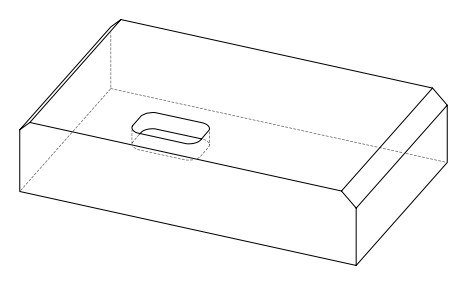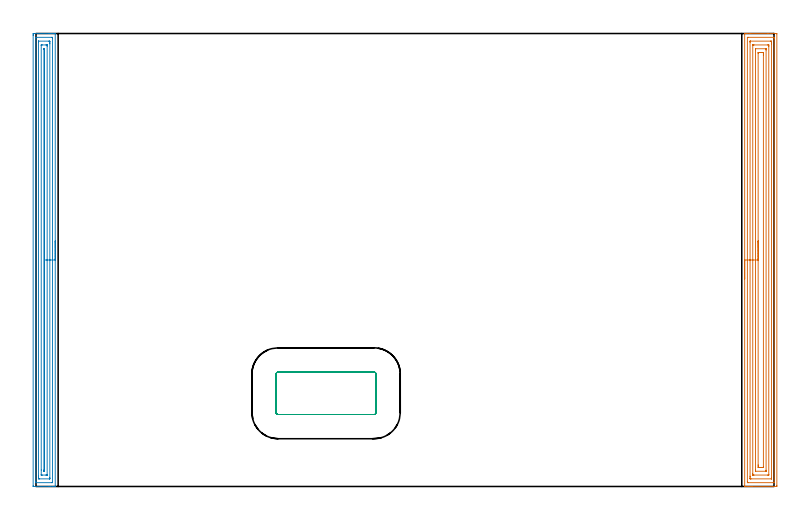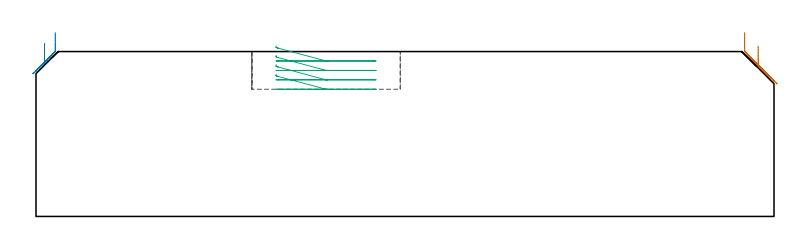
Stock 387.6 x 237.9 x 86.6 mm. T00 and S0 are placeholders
(PLAN: 3 operations, 1 tool changes, 23.2 min)
(1 AREA_MILL | FG_CHAMFER_SURFACE | UGT0205_001 | 11.77 min | 33965 mm3)
(2 AREA_MILL_1 | FG_CHAMFER_SURFACE_1 | UGT0205_001 | 9.69 min | 16011 mm3)
(3 MILL_RECTANGULAR_POCKET | POCKET_RECTANGULAR_STRAIGHT | UGT0201_109 | Follow Part, ap 6.35, ae 75% | 1.69 min | 70368 mm3)
(TOOL UGT0205_001 | Chamfer Mill 20 x 3 x 45 deg. | D20 FL50 Z2)
(TOOL UGT0201_109 | End Mill 25.4 mm | D25.4 FL25 Z2)
(OP 1 AREA_MILL)
G17 G21 G94 G90
T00 M6
G54
G17 G0 G90 X372.2 Y108.95 S1061 M3
G43 Z96.6 H0
G94 G1 Y108.988 Z95.728 F250.
Y109.102 Z94.864
Y109.291 Z94.012
Y109.553 Z93.18
Y109.887 Z92.374
Y110.29 Z91.6
Y110.759 Z90.864
Y111.29 Z90.172
Y111.879 Z89.529
Y112.522 Z88.94
Y113.214 Z88.408
Y113.95 Z87.94
Y114.724 Z87.537
Y115.53 Z87.203
Y116.362 Z86.941
Y117.214 Z86.752
Y118.078 Z86.638
Y118.95 Z86.6
Y237.732
X372.203 Y237.892 Z86.588
X372.218 Y237.9 Z86.572
X372.57 Z86.23
X372.91 Z85.889
X373.576 Z85.219
X374.792 Z84.004
X375.344 Z83.45
X384.491 Z74.306
X388.609 Z70.189
X388.887 Y237.898 Z69.911
X389.092 Y237.89 Z69.706
X389.099 Y237.683 Z69.699
X389.1 Y0.615 Z69.7
X389.096 Y0.214 Z69.702
X389.092 Y0.01 Z69.706
X388.885 Y0. Z69.913
X375.953 Z82.843
X375.344 Z83.45
X374.792 Z84.004
X374.46 Z84.336
X373.908 Z84.888
X373.576 Z85.219
X372.569 Z86.23
X372.218 Y0.007 Z86.573
X372.203 Y0.009 Z86.588
X372.2 Y0.168 Z86.6
Y118.95
X373.614 Z85.186
Y235.713
X373.615 Y235.82 Z85.185
X373.618 Y235.872 Z85.182
X373.62 Y235.89 Z85.18
X373.667 Y235.893 Z85.133
X374.064 Y235.899 Z84.736
X387.328 Z71.472
X387.565 Y235.895 Z71.235
X387.673 Y235.89 Z71.127
X387.685 Y235.539 Z71.115
Y235.499
X387.686 Y2.187 Z71.114
X387.685 Y2.08 Z71.115
X387.682 Y2.028 Z71.118
X387.68 Y2.01 Z71.12
X387.633 Y2.007 Z71.167
X387.236 Y2.001 Z71.564
X373.972 Z84.828
X373.735 Y2.005 Z85.065
X373.627 Y2.01 Z85.173
X373.615 Y2.361 Z85.185
Y2.401
X373.614 Y118.95 Z85.186
X375.028 Z83.772
X375.029 Y233.139 Z83.771
X375.031 Y233.713 Z83.769
X375.034 Y233.871 Z83.766
X375.035 Y233.885 Z83.765
X375.05 Y233.89 Z83.75
X375.098 Y233.896 Z83.702
X375.16 Y233.899 Z83.64
X385.771 Y233.9 Z73.029
X385.956 Y233.898 Z72.844
X386.141 Y233.894 Z72.659
X386.258 Y233.89 Z72.542
X386.265 Y233.818 Z72.535
X386.267 Y233.713 Z72.533
X386.27 Y233.395 Z72.53
X386.271 Y232.82 Z72.529
X386.272 Y232.501 Z72.528
X386.271 Y4.761 Z72.529
X386.269 Y4.187 Z72.531
X386.266 Y4.029 Z72.534
X386.265 Y4.015 Z72.535
X386.251 Y4.01 Z72.549
X386.202 Y4.004 Z72.598
X386.14 Y4.001 Z72.66
X375.529 Y4. Z83.271
X375.344 Y4.002 Z83.456
X375.159 Y4.006 Z83.641
X375.042 Y4.01 Z83.758
X375.035 Y4.082 Z83.765
X375.033 Y4.187 Z83.767
X375.03 Y4.505 Z83.77
X375.029 Y5.08 Z83.771
X375.028 Y5.399 Z83.772
Y118.95
X376.443 Z82.357
Y231.71
X376.445 Y231.807 Z82.355
X376.447 Y231.866 Z82.353
X376.449 Y231.89 Z82.351
X376.47 Y231.892 Z82.33
X376.684 Y231.896 Z82.116
X377.113 Y231.9 Z81.687
X384.214 Z74.586
X384.622 Y231.897 Z74.178
X384.826 Y231.892 Z73.974
X384.847 Y231.89 Z73.953
X384.851 Y231.878 Z73.949
X384.854 Y231.841 Z73.946
X384.856 Y231.786 Z73.944
X384.857 Y231.25 Z73.943
Y231.034
Y6.19
X384.855 Y6.093 Z73.945
X384.853 Y6.034 Z73.947
X384.851 Y6.01 Z73.949
X384.83 Y6.008 Z73.97
X384.616 Y6.004 Z74.184
X384.187 Y6. Z74.613
X377.086 Z81.714
X376.678 Y6.003 Z82.122
X376.474 Y6.008 Z82.326
X376.453 Y6.01 Z82.347
X376.449 Y6.022 Z82.351
X376.446 Y6.059 Z82.354
X376.444 Y6.114 Z82.356
X376.443 Y6.65 Z82.357
Y118.95
X377.857 Z80.943
Y229.389
X377.858 Y229.531 Z80.942
X377.862 Y229.814 Z80.938
X377.864 Y229.888 Z80.936
X377.877 Y229.892 Z80.923
X377.916 Y229.896 Z80.884
X377.997 Y229.899 Z80.803
X383.303 Z75.497
X383.395 Y229.898 Z75.405
X383.422 Y229.895 Z75.378
X383.431 Y229.892 Z75.369
X383.436 Y229.86 Z75.364
X383.44 Y229.672 Z75.36
X383.443 Y229.389 Z75.357
Y229.248
Y8.511
X383.442 Y8.369 Z75.358
X383.438 Y8.086 Z75.362
X383.436 Y8.013 Z75.364
X383.423 Y8.008 Z75.377
X383.384 Y8.004 Z75.416
X383.303 Y8.001 Z75.497
X377.997 Z80.803
X377.905 Y8.002 Z80.895
X377.878 Y8.005 Z80.922
X377.869 Y8.008 Z80.931
X377.864 Y8.04 Z80.936
X377.86 Y8.227 Z80.94
X377.857 Y8.511 Z80.943
Y8.652
Y118.95
X379.271 Z79.529
X379.272 Y227.461 Z79.528
X379.273 Y227.711 Z79.527
X379.276 Y227.836 Z79.524
X379.278 Y227.889 Z79.522
X379.337 Y227.894 Z79.463
X379.766 Y227.898 Z79.034
X380.216 Y227.9 Z78.584
X381.1 Z77.7
X381.534 Y227.899 Z77.266
X381.989 Y227.896 Z76.811
X382.02 Y227.89 Z76.78
X382.022 Y227.862 Z76.778
X382.026 Y227.461 Z76.774
X382.029 Y226.962 Z76.771
Y226.568
X382.028 Y10.439 Z76.772
X382.027 Y10.189 Z76.773
X382.024 Y10.064 Z76.776
X382.022 Y10.011 Z76.778
X381.963 Y10.006 Z76.837
X381.534 Y10.002 Z77.266
X381.084 Y10. Z77.716
X380.2 Z78.6
X379.766 Y10.001 Z79.034
X379.311 Y10.004 Z79.489
X379.28 Y10.01 Z79.52
X379.278 Y10.038 Z79.522
X379.274 Y10.439 Z79.526
X379.271 Y10.938 Z79.529
Y11.332
Y118.95
Y119.822 Z79.567
Y120.687 Z79.681
Y121.538 Z79.87
Y122.37 Z80.132
Y123.176 Z80.466
Y123.95 Z80.869
Y124.686 Z81.337
Y125.378 Z81.868
Y126.021 Z82.458
Y126.61 Z83.101
Y127.142 Z83.793
Y127.61 Z84.529
Y128.013 Z85.303
Y128.347 Z86.109
Y128.609 Z86.941
Y128.798 Z87.792
Y128.912 Z88.657
Y128.95 Z89.529
G0 Z96.6
M5
M2
(OP 2 AREA_MILL_1)
G17 G21 G94 G90
T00 M6
G54
G17 G0 G90 X10.1 Y128.95 S1061 M3
G43 Z96.6 H0
G94 G1 Y128.912 Z95.728 F250.
Y128.798 Z94.863
Y128.609 Z94.012
Y128.347 Z93.18
Y128.013 Z92.374
Y127.61 Z91.6
Y127.142 Z90.864
Y126.61 Z90.172
Y126.021 Z89.529
Y125.378 Z88.939
Y124.686 Z88.408
Y123.95 Z87.94
Y123.176 Z87.537
Y122.37 Z87.203
Y121.538 Z86.941
Y120.686 Z86.752
Y119.822 Z86.638
Y118.95 Z86.6
Y0.168
X10.097 Y0.009 Z86.588
X10.082 Y0.007 Z86.573
X9.729 Y0. Z86.228
X9.388 Z85.887
X8.722 Z85.217
X7.505 Z84.002
X6.953 Z83.448
X-1.283 Y0.001 Z75.214
X-1.492 Y0.01 Z75.006
X-1.499 Y0.219 Z74.999
Y0.248
X-1.5 Y236.891 Z75.
X-1.499 Y237.285 Z75.001
X-1.495 Y237.778 Z75.003
X-1.492 Y237.891 Z75.006
X-1.007 Y237.9 Z75.491
X6.953 Z83.448
X7.505 Z84.002
X7.838 Z84.334
X8.39 Z84.886
X8.722 Z85.217
X9.388 Z85.887
X9.729 Z86.229
X10.082 Y237.893 Z86.573
X10.097 Y237.891 Z86.588
X10.1 Y237.732 Z86.6
Y118.95
X8.686 Z85.186
X8.685 Y2.187 Z85.185
X8.684 Y2.08 Z85.184
X8.681 Y2.027 Z85.181
X8.679 Y2.01 Z85.179
X8.631 Y2.007 Z85.131
X8.234 Y2.001 Z84.734
X0.274 Z76.774
X0.036 Y2.005 Z76.536
X-0.072 Y2.01 Z76.428
X-0.085 Y2.363 Z76.415
Y2.401
X-0.086 Y235.713 Z76.414
X-0.084 Y235.82 Z76.416
X-0.081 Y235.873 Z76.419
X-0.079 Y235.89 Z76.421
X-0.031 Y235.893 Z76.469
X0.366 Y235.899 Z76.866
X8.326 Z84.826
X8.564 Y235.895 Z85.064
X8.672 Y235.89 Z85.172
X8.685 Y235.537 Z85.185
Y235.499
X8.686 Y118.95 Z85.186
X7.271 Z83.771
Y4.759
X7.269 Y4.187 Z83.769
X7.266 Y4.028 Z83.766
X7.265 Y4.015 Z83.765
X7.248 Y4.01 Z83.748
X7.2 Y4.004 Z83.7
X7.138 Y4.001 Z83.638
X1.831 Y4. Z78.331
X1.647 Y4.002 Z78.147
X1.462 Y4.006 Z77.962
X1.344 Y4.01 Z77.844
X1.336 Y4.081 Z77.836
X1.333 Y4.187 Z77.833
X1.33 Y4.507 Z77.83
X1.329 Y5.08 Z77.829
Y5.401
Y233.141
X1.331 Y233.713 Z77.831
X1.334 Y233.872 Z77.834
X1.335 Y233.885 Z77.835
X1.352 Y233.89 Z77.852
X1.4 Y233.896 Z77.9
X1.462 Y233.899 Z77.962
X6.769 Y233.9 Z83.269
X6.953 Y233.898 Z83.453
X7.138 Y233.894 Z83.638
X7.256 Y233.89 Z83.756
X7.264 Y233.819 Z83.764
X7.267 Y233.713 Z83.767
X7.27 Y233.393 Z83.77
X7.271 Y232.82 Z83.771
Y232.499
Y118.95
X5.857 Z82.357
Y6.187
X5.855 Y6.09 Z82.355
X5.852 Y6.032 Z82.352
X5.848 Y6.01 Z82.348
X5.827 Y6.008 Z82.327
X5.613 Y6.003 Z82.113
X5.184 Y6. Z81.684
X3.389 Z79.889
X2.98 Y6.002 Z79.48
X2.777 Y6.007 Z79.277
X2.755 Y6.01 Z79.255
X2.749 Y6.021 Z79.249
X2.746 Y6.058 Z79.246
X2.744 Y6.113 Z79.244
X2.743 Y8.652 Z79.243
Y231.713
X2.745 Y231.81 Z79.245
X2.748 Y231.869 Z79.248
X2.752 Y231.89 Z79.252
X2.773 Y231.892 Z79.273
X2.987 Y231.897 Z79.487
X3.416 Y231.9 Z79.916
X5.211 Z81.711
X5.62 Y231.898 Z82.12
X5.823 Y231.893 Z82.323
X5.845 Y231.89 Z82.345
X5.851 Y231.879 Z82.351
X5.854 Y231.842 Z82.354
X5.856 Y231.787 Z82.356
X5.857 Y231.248 Z82.357
Y118.95
X4.443 Z80.943
X4.442 Y8.363 Z80.942
X4.438 Y8.075 Z80.938
X4.434 Y8.009 Z80.934
X4.42 Y8.005 Z80.92
X4.381 Y8.001 Z80.881
X4.3 Y8. Z80.8
X4.208 Y8.001 Z80.708
X4.181 Y8.004 Z80.681
X4.171 Y8.009 Z80.671
X4.164 Y8.029 Z80.664
X4.16 Y8.219 Z80.66
X4.157 Y8.508 Z80.657
Y8.652
X4.158 Y229.537 Z80.658
X4.162 Y229.825 Z80.662
X4.166 Y229.891 Z80.666
X4.18 Y229.895 Z80.68
X4.219 Y229.898 Z80.719
X4.3 Y229.9 Z80.8
X4.392 Y229.899 Z80.892
X4.419 Y229.896 Z80.919
X4.429 Y229.891 Z80.929
X4.436 Y229.871 Z80.936
X4.44 Y229.681 Z80.94
X4.443 Y229.392 Z80.943
Y229.248
Y118.95
Y118.078 Z80.981
Y117.214 Z81.095
Y116.362 Z81.284
Y115.53 Z81.546
Y114.724 Z81.88
Y113.95 Z82.283
Y113.214 Z82.751
Y112.522 Z83.283
Y111.879 Z83.872
Y111.29 Z84.515
Y110.758 Z85.207
Y110.29 Z85.943
Y109.887 Z86.717
Y109.553 Z87.523
Y109.291 Z88.355
Y109.102 Z89.207
Y108.988 Z90.071
Y108.95 Z90.943
G0 Z96.6
M5
M2
(OP 3 MILL_RECTANGULAR_POCKET)
G17 G21 G94 G90
T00 M6
G54
G17 G0 G90 X126.1 Y41.688 S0 M3
G43 Z96.6 H0
Z89.6
G94 G1 Y38.9 Z88.853 F250.
Y38.795 Z88.825
X126.153 Y38.547 Z88.757
X126.261 Y38.317 Z88.689
X126.419 Y38.119 Z88.621
X126.617 Y37.961 Z88.553
X126.847 Y37.853 Z88.485
X127.095 Y37.8 Z88.417
X127.2 Z88.389
X152.35 Z81.65
X177.5 F500.
G3 X178.6 Y38.9 R1.1
G1 Y59.
G3 X177.5 Y60.1 R1.1
G1 X127.2
G3 X126.1 Y59. R1.1
G1 Y38.9
G3 X127.2 Y37.8 R1.1
G1 X152.35
X153.35
G0 X126.1 Y41.688 Z84.65
G1 Y38.9 Z83.903 F250.
Y38.795 Z83.875
X126.153 Y38.547 Z83.807
X126.261 Y38.317 Z83.739
X126.419 Y38.119 Z83.671
X126.617 Y37.961 Z83.603
X126.847 Y37.853 Z83.535
X127.095 Y37.8 Z83.467
X127.2 Z83.439
X152.35 Z76.7
X177.5 F500.
G3 X178.6 Y38.9 R1.1
G1 Y59.
G3 X177.5 Y60.1 R1.1
G1 X127.2
G3 X126.1 Y59. R1.1
G1 Y38.9
G3 X127.2 Y37.8 R1.1
G1 X152.35
X153.35
G0 X126.1 Y41.688 Z79.7
G1 Y38.9 Z78.953 F250.
Y38.795 Z78.925
X126.153 Y38.547 Z78.857
X126.261 Y38.317 Z78.789
X126.419 Y38.119 Z78.721
X126.617 Y37.961 Z78.653
X126.847 Y37.853 Z78.585
X127.095 Y37.8 Z78.517
X127.2 Z78.489
X152.35 Z71.75
X177.5 F500.
G3 X178.6 Y38.9 R1.1
G1 Y59.
G3 X177.5 Y60.1 R1.1
G1 X127.2
G3 X126.1 Y59. R1.1
G1 Y38.9
G3 X127.2 Y37.8 R1.1
G1 X152.35
X153.35
G0 X126.1 Y41.688 Z74.75
G1 Y38.9 Z74.003 F250.
Y38.795 Z73.975
X126.153 Y38.547 Z73.907
X126.261 Y38.317 Z73.839
X126.419 Y38.119 Z73.771
X126.617 Y37.961 Z73.703
X126.847 Y37.853 Z73.635
X127.095 Y37.8 Z73.567
X127.2 Z73.539
X152.35 Z66.8
X177.5 F500.
G3 X178.6 Y38.9 R1.1
G1 Y59.
G3 X177.5 Y60.1 R1.1
G1 X127.2
G3 X126.1 Y59. R1.1
G1 Y38.9
G3 X127.2 Y37.8 R1.1
G1 X152.35
X153.35
G0 Z96.6
M5
M2
